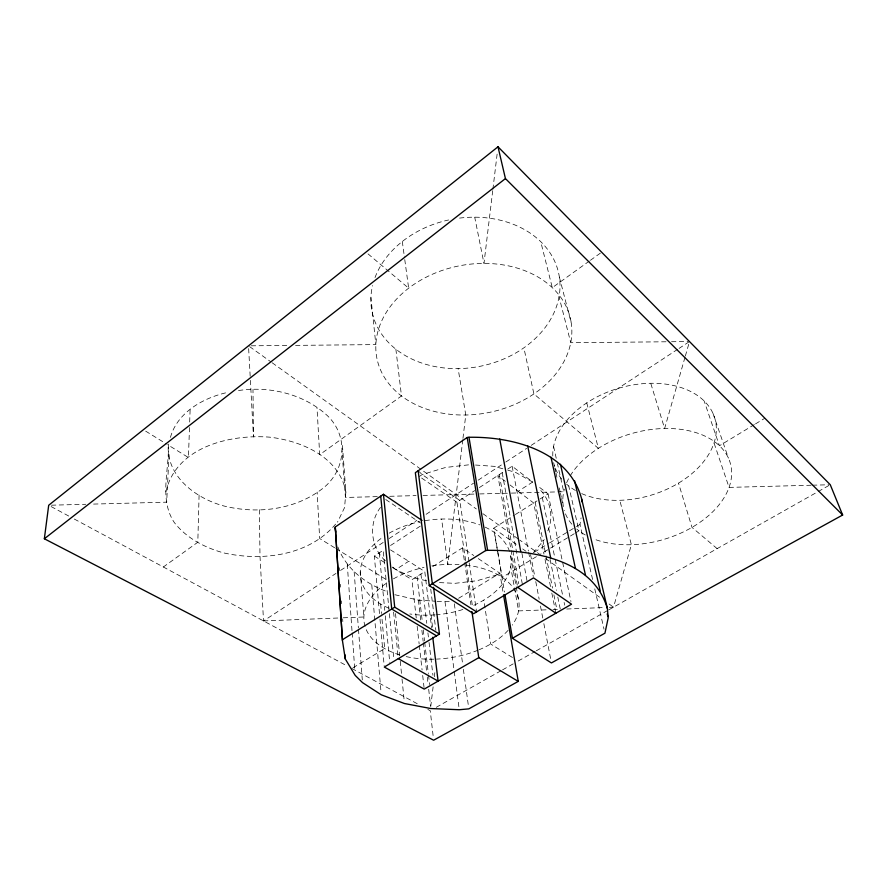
<?xml version="1.0" encoding="UTF-8"?>
<svg xmlns="http://www.w3.org/2000/svg" width="887" height="887" viewBox="0 0 887 887"><rect width="100%" height="100%" fill="white"/><g stroke="black" fill="none" stroke-linecap="round" stroke-linejoin="round"><path stroke-width="0.67" stroke-dasharray="4.43 3.33" d="M199.087 495.112L197.812 542.234L163.341 566.993M189.496 427.49L188.432 457.537L167.632 444.697M189.685 422.035L190.117 409.739M169.029 454.51L166.689 502.164L92.592 504.104M335.63 524.128C308.787 555.794 262.064 561.56 223.48 552.856C204.587 547.545 186.481 538.221 174.24 522.443C158.773 499.071 169.472 469.888 168.33 443.977C165.725 476.175 195.85 498.516 223.956 506C257.297 514.283 294.95 509.981 322.624 488.537C345.93 470.609 349.012 436.105 327.292 415.571C303.354 393.562 268.639 385.601 237.006 390.768M342.437 445.44L345.875 492.108L344.566 507.586L337.503 522.155M430.738 706.64L433.189 686.261M434.331 676.759L434.818 672.69M462.803 439.708L447.824 564.376L441.615 519.039M462.97 438.333L465.775 415.016L458.113 368.615M492.717 190.694L483.98 263.417L474.722 217.193M492.884 189.319L497.341 152.276M592.605 579.488L579.954 524.45L581.074 517.875M609.38 607.34L613.516 607.185L631.378 544.718L619.791 500.29M684.975 357.361L664.618 428.499L650.759 383.284M685.352 356.042L689.487 341.55L679.098 348.38M170.448 437.402C177.2 412.533 203.056 398.008 226.695 392.619M165.936 491.697C175.981 447.026 230.066 433.998 269.759 437.169C301.624 440.894 339.499 457.071 345.875 492.108M547.8 530.814C554.164 517.032 550.217 499.082 539.074 488.859M380.534 507.386C368.194 523.119 370.555 547.966 385.668 561.039M533.264 552.856L544.263 539.618M589.312 261.077L552.291 287.665L540.748 241.696M590.432 260.279L601.652 252.218M419.351 476.485L422.168 474.567L445.551 467.471L470.188 464.666M379.492 613.627L374.347 556.094L383.162 550.317L393.806 658.442M465.675 560.695L456.949 502.23L474.745 490.589M259.348 509.737L260.002 556.326L263.528 620.933L335.951 573.434M340.541 570.419L383.273 542.4M389.071 538.597L416.857 520.37M426.115 514.305L473.525 483.204M478.148 480.177L504.692 462.759M505.845 462.005L526.623 448.378M531.235 445.352L677.934 349.134M479.368 487.573L504.393 471.263M507.697 469.112L512.132 466.218L532.666 482.051L518.174 491.276L509.615 484.635M390.524 545.505L420.438 526.024M392.764 567.015L395.802 569.576L408.719 561.271L424.795 571.572L431.603 627.697M416.236 618.006L411.923 579.721L424.795 571.572M497.552 551.348L493.604 528.264L514.205 515.258M515.358 514.538L537.023 500.878M432.789 566.549L462.482 547.867L473.802 555.539M540.139 498.926L548.077 493.937L537.799 486.021M458.646 598.259L499.836 573.202L503.284 593.481M534.44 552.146L548.443 543.62M549.607 542.911L575.286 527.288M576.461 526.579L579.954 524.45M353.004 667.778L384.692 648.574L381.632 614.835M536.402 556.648L502.197 577.382L494.514 532.555M574.244 533.719L539.939 554.508L519.849 540.116M575.43 533.009L578.978 530.858L568.733 485.954M754.382 424.574L719.446 445.751L704.134 400.935M755.547 423.864L764.871 418.22M436.271 707.305L501.332 670.55M502.541 669.873L515.79 662.389M518.196 661.026L535.094 651.479M536.291 650.803L607.484 610.589M608.682 609.901L817.027 492.207M818.224 491.531L829.057 485.411M497.186 574.809L477.006 580.73L454.887 583.336L438.566 582.559M437.047 601.331L450.141 601.419M263.528 620.933L341.872 617.862M343.247 617.807L363.87 616.997L360.288 571.827M546.093 609.835L518.573 610.91L510.69 566.66M552.967 609.557L558.477 609.347M566.726 609.014L603.881 607.562M51.435 505.191L85.74 504.282M377.274 496.631L345.42 497.463L342.005 450.851M389.737 496.299L416.058 495.611M422.977 495.434L474.135 494.081M479.645 493.937L509.97 493.15M511.355 493.105L563.733 491.731L557.457 463.713M811.117 485.233L729.059 487.395L714.024 442.957M812.481 485.2L828.89 484.768M251.276 345.808L288.652 345.442M295.571 345.376L375.855 344.599L370.921 297.611M666.015 341.783L570.751 342.704L559.043 296.746M671.537 341.728L688.112 341.573M394.903 594.733L418.42 600.122L435.717 601.242M475.51 465.032L494.114 466.34L502.851 468.791M426.514 580.774L413.02 577.648L395.802 569.576M507.852 470.199L515.469 472.327L532.666 482.051M337.914 547.057C346.163 569.11 365.965 584.067 387.541 591.795M51.136 506.577L69.43 516.422M74.308 519.05L346.994 665.882M351.829 668.488L418.187 704.211M427.833 709.412L430.25 710.709L433.322 737.529M145.679 431.149L166.479 443.988M334.676 547.778L319.653 538.509L317.147 492.097M335.84 548.488L389.16 581.395M512.464 657.489L490.666 644.04L483.77 600.122M390.491 549.885L408.719 561.271M374.347 556.094L385.634 563.19M392.409 567.447L411.923 579.721M385.734 499.525L420.505 523.008M478.326 558.61L499.836 573.202M421.635 478.049L456.949 502.23M493.604 528.264L518.23 545.76M522.709 548.942L526.069 551.326M249.635 346.64L271.045 361.974M272.176 362.783L476.308 508.95M483.005 513.739L518.729 539.318M545.516 558.5L601.253 598.403M609.059 603.992L613.516 607.185M518.174 491.276L533.675 502.973L543.964 554.053M505.335 481.319L497.84 475.51L517.409 585.963M368.038 253.893L408.652 288.186L404.295 256.166M717.151 548.632L691.993 527.388L678.511 483.138M418.165 470.742L422.168 474.567L459.743 500.401L469.001 561.582M713.026 413.475L728.438 458.147M559.375 277.132L571.272 323.079A98.801 74.807 -11 0 1 434.408 411.446A98.801 74.807 -11 0 1 415.815 283.153A98.801 74.807 -11 0 1 571.272 323.079M586.762 402.864L598.37 448.356L533.919 393.939L523.873 347.848M594.767 588.89L604.014 629.171M553.577 446.361L556.26 458.368M553.654 462.659L554.541 466.651M554.841 467.981L555.717 471.973M556.016 473.303L556.892 477.295M559.253 487.939L560.14 491.93M560.429 493.261L561.316 497.252M561.604 498.583L562.491 502.574M548.077 493.937L562.38 561.183M562.657 562.524L570.951 601.53M542.301 497.574L554.896 558.078M555.184 559.431L563.012 597.073M564.132 602.45L564.697 605.145M550.095 559.431L556.426 590.354M557.801 597.073L560.285 609.181M535.105 502.075L545.727 554.497M546.004 555.85L552.534 588.103M553.898 594.833L556.892 609.613M545.05 559.431L550.738 587.66M551.825 593.037L555.883 613.194M530.548 554.508L534.717 576.195M535.77 581.617L539.163 599.246M540.46 606.021L542.811 618.217M543.853 623.639L550.905 660.238M512.132 466.218L528.375 550.982M528.63 552.324L533.275 576.539M521.955 553.388L527.155 581.684M502.208 472.682L522.399 584.511M518.341 598.703L510.38 554.264A75.85 47.488 -7.4 0 1 471.673 606.242M499.292 474.567L512.664 549.574M512.908 550.938L518.74 583.668M497.784 552.712L504.526 592.095M469.201 562.946L476.607 611.886M465.875 562.048L472.571 606.919M462.482 547.867L464.489 561.427M464.699 562.779L470.93 604.812M454.344 603.825L462.626 663.853M463.369 669.308L468.635 707.504M402.299 241.486L404.117 254.824M445.03 601.841L454.044 670.128M454.222 671.492L459.1 708.369M430.749 589.112L435.861 630.335M431.071 615.09L432.59 627.475M395.868 349.156L401.489 395.968L319.697 454.698L317.003 407.654M420.926 574.033L426.769 623.295M427.911 632.874L428.399 636.988M429.042 642.454L432.945 675.306M417.067 576.483L422.145 620.257M423.254 629.837L424.529 640.78M424.685 642.144L428.332 673.61M428.499 674.985L429.607 684.553M418.42 600.122L420.793 620.712M421.89 630.324L423.154 641.301M423.321 642.676L426.636 671.492M427.268 676.981L428.055 683.844M428.687 689.332L430.583 705.797M417.156 626.211L419.152 643.984M419.307 645.359L422.079 669.973M422.689 675.439L424.075 687.747M393.584 612.085L398.019 655.892M395.502 613.527L399.715 655.792M400.259 661.247L401.478 673.521M402.022 678.976L404.195 700.797M379.27 552.878L384.77 610.345M385.291 615.822L389.737 662.334M380.656 604.047L381.51 613.482M379.991 619.104L384.149 665.682M371.786 584.932L381.011 692.037M354.168 571.927L358.381 627.952M358.492 629.327L362.295 679.885M347.272 564.276L352.05 631.477M352.15 632.852L354.889 671.259M339.277 567.78L339.466 570.541M340.375 584.356L340.553 587.116M341.462 600.931L341.639 603.692M342.648 618.893L342.825 621.654M248.659 348.602L250.322 378.993M250.389 380.379L253.482 437.014L252.983 389.504M513.595 588.314A78.067 46.767 -7.5 0 1 512.276 625.158M508.085 630.358A78.067 46.767 -7.5 0 1 479.135 649.739M477.916 650.238A78.067 46.767 -7.5 0 1 436.448 659.108M433.71 659.196A78.067 46.767 -7.5 0 1 404.982 656.313M399.793 654.916A78.067 46.767 -7.5 0 1 365.976 629.038M365.067 626.466A78.067 46.767 -7.5 0 1 386.821 582.936M393.44 578.845A78.067 46.767 -7.5 0 1 424.041 567.403M431.858 565.906A78.067 46.767 -7.5 0 1 459.034 564.498M465.863 565.086A78.067 46.767 -7.5 0 1 512.819 587.238M566.638 482.75A86.305 55.316 -15.7 0 1 682.491 429.585A86.305 55.316 -15.7 0 1 718.758 505.18A86.305 55.316 -15.7 0 1 593.569 538.886M585.243 534.961A86.305 55.316 -15.7 0 1 576.772 529.073M571.849 524.173A86.305 55.316 -15.7 0 1 564.265 510.369M563.378 506.566A86.305 55.316 -15.7 0 1 564.354 489.192M552.789 456.018A83.622 55.881 -16.3 0 1 652.699 383.273A83.622 55.881 -16.3 0 1 707.338 456.539A83.622 55.881 -16.3 0 1 580.386 493.028M575.408 490.456A83.622 55.881 -16.3 0 1 566.571 484.136M561.748 479.146A83.622 55.881 -16.3 0 1 554.264 465.176M459.555 218.102A95.275 74.841 -11.3 0 1 559.996 287.532A95.275 74.841 -11.3 0 1 455.43 368.626A95.275 74.841 -11.3 0 1 372.573 285.559M375.013 277.576A95.275 74.841 -11.3 0 1 448.622 219.976M462.837 609.502A75.85 47.488 -7.4 0 1 436.448 614.758M435.096 614.868A75.85 47.488 -7.4 0 1 409.794 613.948M388.883 608.194A75.85 47.488 -7.4 0 1 382.452 537.455M389.182 533.165A75.85 47.488 -7.4 0 1 419.706 521.7M425.095 520.669A75.85 47.488 -7.4 0 1 479.778 524.882M485.1 527.122A75.85 47.488 -7.4 0 1 509.703 551.858"/><path stroke-width="1.33" d="M503.517 594.833L518.252 681.393L468.824 708.868L459.278 709.733L430.905 708.547L404.472 703.524L381.255 694.787L362.506 682.613L355.177 675.373L345.276 658.952L342.449 640.614L335.286 526.956L383.461 494.281L422.09 520.481M44.35 538.775L48.696 505.257L497.995 146.787L830.265 484.734L842.65 515.014L433.632 740.213L44.35 538.775L505.435 178.586L497.995 146.787M342.449 640.614L335.286 526.956M512.431 638.285L551.426 662.944L604.945 633.196L608.194 617.929L607.429 608.67L581.695 499.093C569.044 451.062 512.753 436.504 468.99 437.28L467.194 437.491L415.349 472.671L429.275 585.686L473.58 613.715L533.53 577.88L571.527 604.213L512.431 638.285L504.991 594.811M429.275 585.686L485.666 550.572L487.617 550.339C531.823 550.062 593.015 558.832 607.429 608.67M342.604 639.605L394.693 607.185L439.464 634.072L384.271 667.046L424.23 689.11L478.769 657.677L518.252 681.393M398.296 658.631L438.089 681.094L432.767 637.287M436.537 635.824L391.721 609.036L380.723 496.143M476.607 611.886L432.335 583.757L418.165 470.742M517.642 587.327L555.883 613.194M505.435 178.586L842.65 515.014M607.24 613.882L607.872 616.576M574.554 480.699L600.233 590.964M560.462 464.278L585.509 575.231M550.971 457.171L575.475 568.467M527.654 445.806L550.65 557.757M499.736 438.976L520.724 551.526M468.99 437.28L487.617 550.339M467.194 437.491L485.666 550.572M471.928 611.587L478.769 657.677M335.153 527.998L335.741 532.089M433.588 587.349L439.464 634.072M383.461 494.281L394.693 607.185M581.695 499.093L581.961 501.831M345.01 654.817L345.276 658.952"/></g></svg>
